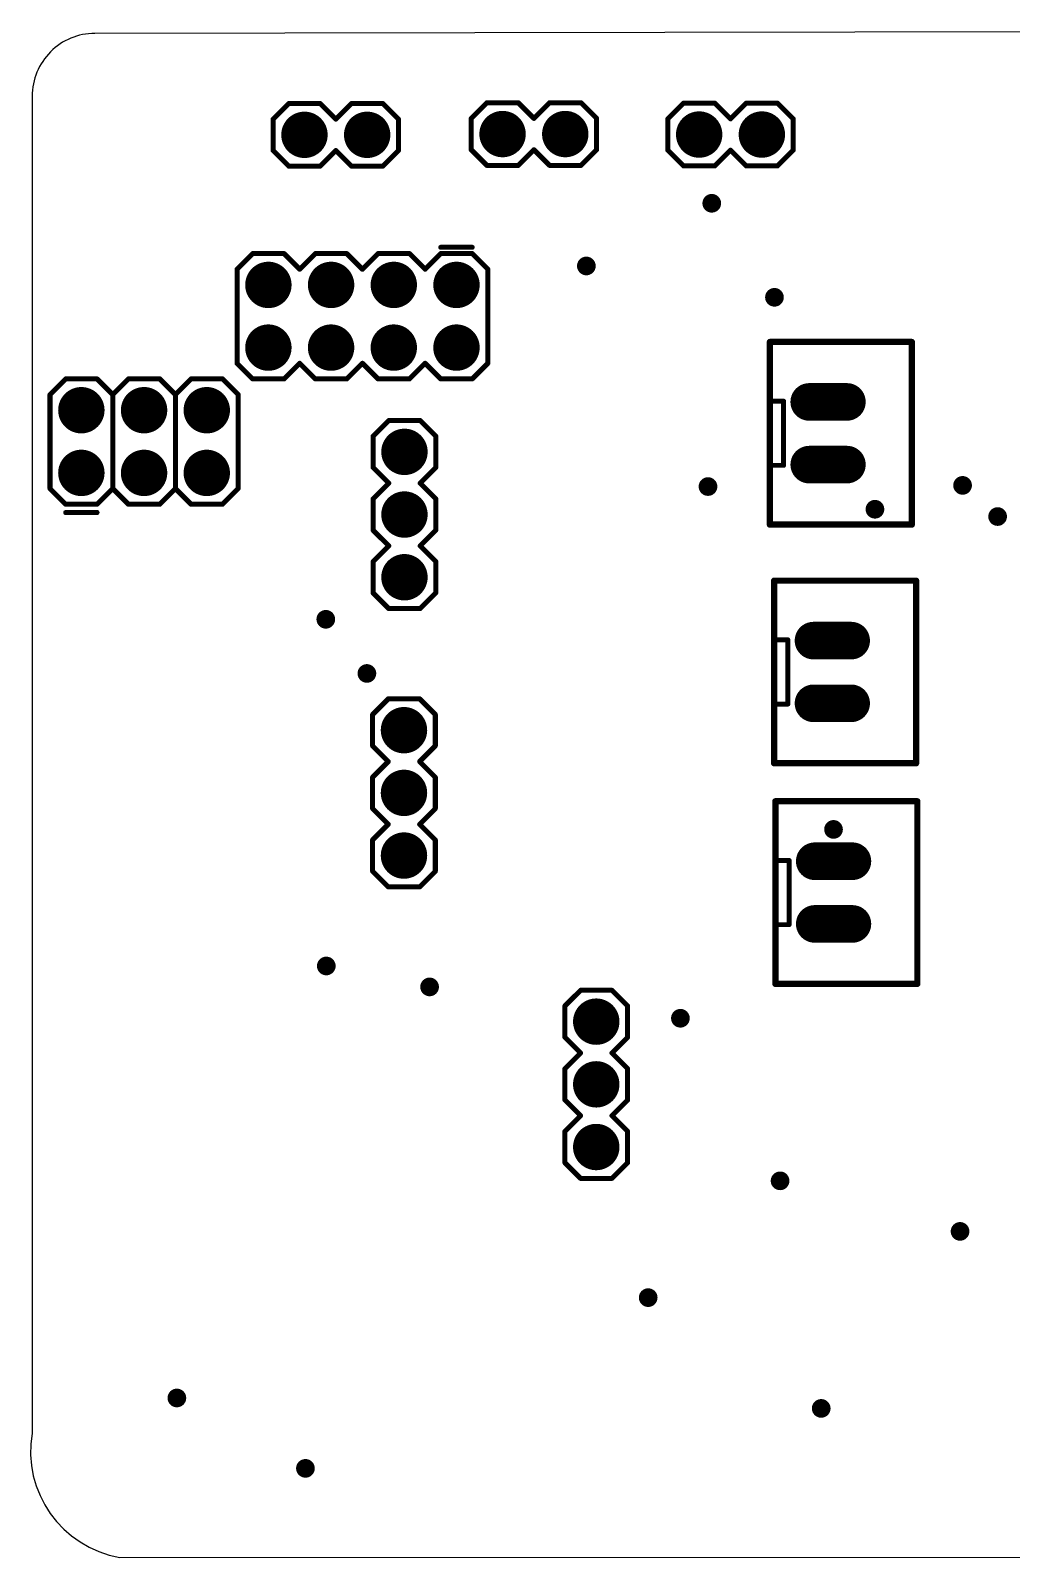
# Model space of a CAD drawing. Extents: x 6.5 to 95.1, y 5.4 to 67.2.
# Drawn here: x 6.5 to 46.2, y 5.4 to 67.2 of the extents above; entities that cross this region are included whole.
import ezdxf

# ---------------------------------------------------------------- set-up
doc = ezdxf.new("R2010")
doc.units = 0
for name, color, linetype in [('17', 110, 'CONTINUOUS'), ('18', 110, 'CONTINUOUS'), ('20', 31, 'CONTINUOUS'), ('21', 253, 'CONTINUOUS'), ('22', 253, 'CONTINUOUS')]:
    doc.layers.add(name, color=color, linetype=linetype)

# ---------------------------------------------------------------- blocks, each defined once
blk = doc.blocks.new('ROUNDP')
at = {"const_width": 0.5}
blk.add_lwpolyline([(0, -0.25, 1), (0, 0.25, 1), (0, -0.25)], format="xyb", dxfattribs=at)
blk = doc.blocks.new('LONGP100')
at = {"const_width": 1}
blk.add_lwpolyline([(-0.5, 0), (0.5, 0)], dxfattribs=at)
at = {"const_width": 0.5}
for points in [[(-0.5, 0.25, 1), (-0.5, -0.25)], [(0.5, -0.25, 1), (0.5, 0.25)]]:
    blk.add_lwpolyline(points, format="xyb", dxfattribs=at)
blk = doc.blocks.new('ROUNDV')
at = {"const_width": 0.5}
blk.add_lwpolyline([(0, -0.25, 1), (0, 0.25, 1), (0, -0.25)], format="xyb", dxfattribs=at)

msp = doc.modelspace()

# ---------------------------------------------------------------- linework, layer by layer
at = {"layer": '20'}
for p, q in [((78.0308, 67.237), (9.1098, 67.1224)), ((6.5725, 64.5764), (6.5679, 10.4106)), ((10.1237, 5.3711), (88.3877, 5.4086))]:
    msp.add_line(p, q, dxfattribs=at)
for centre, radius, start, end in [((9.1124, 64.5825), 2.54, 90.0589, 180.1373), ((10.8685, 9.6709), 4.3638, 170.2398, 260.1729)]:
    msp.add_arc(centre, radius, start, end, dxfattribs=at)
at = {"layer": '21'}
for points, const_width in [([(16.3302, 63.6462), (16.9652, 64.2812)], 0.2032), ([(16.9652, 64.2812), (18.2352, 64.2812)], 0.2032), ([(18.2352, 64.2812), (18.8702, 63.6462)], 0.2032), ([(18.8702, 63.6462), (19.5052, 64.2812)], 0.2032), ([(19.5052, 64.2812), (20.7752, 64.2812)], 0.2032), ([(21.4102, 63.6462), (20.7752, 64.2812)], 0.2032), ([(24.3547, 63.6773), (24.9897, 64.3123)], 0.2032), ([(24.9897, 64.3123), (26.2597, 64.3123)], 0.2032), ([(26.2597, 64.3123), (26.8947, 63.6773)], 0.2032), ([(26.8947, 63.6773), (27.5297, 64.3123)], 0.2032), ([(27.5297, 64.3123), (28.7997, 64.3123)], 0.2032), ([(29.4347, 63.6773), (28.7997, 64.3123)], 0.2032), ([(32.3187, 63.6579), (32.9537, 64.2929)], 0.2032), ([(32.9537, 64.2929), (34.2237, 64.2929)], 0.2032), ([(34.2237, 64.2929), (34.8587, 63.6579)], 0.2032), ([(34.8587, 63.6579), (35.4937, 64.2929)], 0.2032), ([(35.4937, 64.2929), (36.7637, 64.2929)], 0.2032), ([(37.3987, 63.6579), (36.7637, 64.2929)], 0.2032), ([(16.3302, 62.3762), (16.3302, 63.6462)], 0.2032), ([(21.4102, 62.3762), (21.4102, 63.6462)], 0.2032), ([(24.3547, 62.4073), (24.3547, 63.6773)], 0.2032), ([(29.4347, 62.4073), (29.4347, 63.6773)], 0.2032), ([(32.3187, 62.3879), (32.3187, 63.6579)], 0.2032), ([(37.3987, 62.3879), (37.3987, 63.6579)], 0.2032), ([(24.9897, 61.7723), (24.3547, 62.4073)], 0.2032), ([(26.8947, 62.4073), (26.2597, 61.7723)], 0.2032), ([(27.5297, 61.7723), (26.8947, 62.4073)], 0.2032), ([(28.7997, 61.7723), (29.4347, 62.4073)], 0.2032), ([(32.9537, 61.7529), (32.3187, 62.3879)], 0.2032), ([(34.8587, 62.3879), (34.2237, 61.7529)], 0.2032), ([(35.4937, 61.7529), (34.8587, 62.3879)], 0.2032), ([(36.7637, 61.7529), (37.3987, 62.3879)], 0.2032), ([(16.9652, 61.7412), (16.3302, 62.3762)], 0.2032), ([(18.8702, 62.3762), (18.2352, 61.7412)], 0.2032), ([(19.5052, 61.7412), (18.8702, 62.3762)], 0.2032), ([(20.7752, 61.7412), (21.4102, 62.3762)], 0.2032), ([(26.2597, 61.7723), (24.9897, 61.7723)], 0.2032), ([(28.7997, 61.7723), (27.5297, 61.7723)], 0.2032), ([(18.2352, 61.7412), (16.9652, 61.7412)], 0.2032), ([(20.7752, 61.7412), (19.5052, 61.7412)], 0.2032), ([(34.2237, 61.7529), (32.9537, 61.7529)], 0.2032), ([(36.7637, 61.7529), (35.4937, 61.7529)], 0.2032), ([(15.5035, 58.2002), (14.8685, 57.5652)], 0.2032), ([(16.7735, 58.2002), (15.5035, 58.2002)], 0.2032), ([(17.4085, 57.5652), (16.7735, 58.2002)], 0.2032), ([(18.0435, 58.2002), (17.4085, 57.5652)], 0.2032), ([(19.3135, 58.2002), (18.0435, 58.2002)], 0.2032), ([(19.9485, 57.5652), (19.3135, 58.2002)], 0.2032), ([(20.5835, 58.2002), (19.9485, 57.5652)], 0.2032), ([(21.8535, 58.2002), (20.5835, 58.2002)], 0.2032), ([(22.4885, 57.5652), (21.8535, 58.2002)], 0.2032), ([(23.1235, 58.2002), (22.4885, 57.5652)], 0.2032), ([(24.3935, 58.4542), (23.1235, 58.4542)], 0.2032), ([(24.3935, 58.2002), (23.1235, 58.2002)], 0.2032), ([(25.0285, 57.5652), (24.3935, 58.2002)], 0.2032), ([(25.0285, 57.5652), (24.3935, 58.2002)], 0.2032), ([(14.8685, 53.7552), (14.8685, 57.5652)], 0.2032), ([(25.0285, 57.5652), (25.0285, 53.7552)], 0.2032), ([(25.0285, 57.5652), (25.0285, 53.7552)], 0.2032), ([(42.2027, 54.6193), (36.4527, 54.6193)], 0.254), ([(36.4527, 54.6193), (36.4527, 47.2193)], 0.254), ([(42.2027, 47.2193), (42.2027, 54.6193)], 0.254), ([(15.5035, 53.1202), (14.8685, 53.7552)], 0.2032), ([(17.4085, 53.7552), (16.7735, 53.1202)], 0.2032), ([(18.0435, 53.1202), (17.4085, 53.7552)], 0.2032), ([(19.9485, 53.7552), (19.3135, 53.1202)], 0.2032), ([(20.5835, 53.1202), (19.9485, 53.7552)], 0.2032), ([(22.4885, 53.7552), (21.8535, 53.1202)], 0.2032), ([(23.1235, 53.1202), (22.4885, 53.7552)], 0.2032), ([(25.0285, 53.7552), (24.3935, 53.1202)], 0.2032), ([(25.0285, 53.7552), (24.3935, 53.1202)], 0.2032), ([(7.2928, 52.4885), (7.9278, 53.1235)], 0.2032), ([(7.9278, 53.1235), (9.1978, 53.1235)], 0.2032), ([(9.1978, 53.1235), (9.8328, 52.4885)], 0.2032), ([(9.8328, 52.4885), (10.4678, 53.1235)], 0.2032), ([(10.4678, 53.1235), (11.7378, 53.1235)], 0.2032), ([(11.7378, 53.1235), (12.3728, 52.4885)], 0.2032), ([(12.3728, 52.4885), (13.0078, 53.1235)], 0.2032), ([(13.0078, 53.1235), (14.2778, 53.1235)], 0.2032), ([(14.2778, 53.1235), (14.9128, 52.4885)], 0.2032), ([(16.7735, 53.1202), (15.5035, 53.1202)], 0.2032), ([(19.3135, 53.1202), (18.0435, 53.1202)], 0.2032), ([(21.8535, 53.1202), (20.5835, 53.1202)], 0.2032), ([(24.3935, 53.1202), (23.1235, 53.1202)], 0.2032), ([(7.2928, 48.6785), (7.2928, 52.4885)], 0.2032), ([(9.8328, 52.4885), (9.8328, 48.6785)], 0.2032), ([(12.3728, 52.4885), (12.3728, 48.6785)], 0.2032), ([(14.9128, 52.4885), (14.9128, 48.6785)], 0.2032), ([(36.5102, 52.2193), (37.0102, 52.2193)], 0.2), ([(37.0102, 52.2193), (37.0102, 49.6193)], 0.2), ([(21.0159, 51.4362), (20.3809, 50.8012)], 0.2032), ([(22.2859, 51.4362), (21.0159, 51.4362)], 0.2032), ([(22.9209, 50.8012), (22.2859, 51.4362)], 0.2032), ([(20.3809, 49.5312), (20.3809, 50.8012)], 0.2032), ([(22.9209, 50.8012), (22.9209, 49.5312)], 0.2032), ([(21.0159, 48.8962), (20.3809, 49.5312)], 0.2032), ([(22.9209, 49.5312), (22.2859, 48.8962)], 0.2032), ([(36.5102, 49.6193), (37.0102, 49.6193)], 0.2), ([(20.3809, 48.2612), (21.0159, 48.8962)], 0.2032), ([(22.2859, 48.8962), (22.9209, 48.2612)], 0.2032), ([(7.2928, 48.6785), (7.9278, 48.0435)], 0.2032), ([(9.1978, 48.0435), (9.8328, 48.6785)], 0.2032), ([(9.8328, 48.6785), (10.4678, 48.0435)], 0.2032), ([(11.7378, 48.0435), (12.3728, 48.6785)], 0.2032), ([(12.3728, 48.6785), (13.0078, 48.0435)], 0.2032), ([(14.2778, 48.0435), (14.9128, 48.6785)], 0.2032), ([(20.3809, 46.9912), (20.3809, 48.2612)], 0.2032), ([(22.9209, 48.2612), (22.9209, 46.9912)], 0.2032), ([(7.9278, 48.0435), (9.1978, 48.0435)], 0.2032), ([(9.1978, 47.7085), (7.9278, 47.7085)], 0.2032), ([(10.4678, 48.0435), (11.7378, 48.0435)], 0.2032), ([(13.0078, 48.0435), (14.2778, 48.0435)], 0.2032), ([(21.0159, 46.3562), (20.3809, 46.9912)], 0.2032), ([(22.9209, 46.9912), (22.2859, 46.3562)], 0.2032), ([(36.4527, 47.2193), (42.2027, 47.2193)], 0.254), ([(20.3809, 45.7212), (21.0159, 46.3562)], 0.2032), ([(22.2859, 46.3562), (22.9209, 45.7212)], 0.2032), ([(20.3809, 44.4512), (20.3809, 45.7212)], 0.2032), ([(22.9209, 45.7212), (22.9209, 44.4512)], 0.2032), ([(21.0159, 43.8162), (20.3809, 44.4512)], 0.2032), ([(22.9209, 44.4512), (22.2859, 43.8162)], 0.2032), ([(42.3754, 44.9484), (36.6254, 44.9484)], 0.254), ([(36.6254, 44.9484), (36.6254, 37.5484)], 0.254), ([(42.3754, 37.5484), (42.3754, 44.9484)], 0.254), ([(22.2859, 43.8162), (21.0159, 43.8162)], 0.2032), ([(36.6829, 42.5484), (37.1829, 42.5484)], 0.2), ([(37.1829, 42.5484), (37.1829, 39.9484)], 0.2), ([(20.9966, 40.159), (20.3616, 39.524)], 0.2032), ([(22.2666, 40.159), (20.9966, 40.159)], 0.2032), ([(22.9016, 39.524), (22.2666, 40.159)], 0.2032), ([(20.3616, 38.254), (20.3616, 39.524)], 0.2032), ([(22.9016, 39.524), (22.9016, 38.254)], 0.2032), ([(36.6829, 39.9484), (37.1829, 39.9484)], 0.2), ([(20.9966, 37.619), (20.3616, 38.254)], 0.2032), ([(22.9016, 38.254), (22.2666, 37.619)], 0.2032), ([(20.3616, 36.984), (20.9966, 37.619)], 0.2032), ([(22.2666, 37.619), (22.9016, 36.984)], 0.2032), ([(36.6254, 37.5484), (42.3754, 37.5484)], 0.254), ([(20.3616, 35.714), (20.3616, 36.984)], 0.2032), ([(22.9016, 36.984), (22.9016, 35.714)], 0.2032), ([(42.426, 36.01), (36.676, 36.01)], 0.254), ([(36.676, 36.01), (36.676, 28.61)], 0.254), ([(42.426, 28.61), (42.426, 36.01)], 0.254), ([(20.9966, 35.079), (20.3616, 35.714)], 0.2032), ([(22.9016, 35.714), (22.2666, 35.079)], 0.2032), ([(20.3616, 34.444), (20.9966, 35.079)], 0.2032), ([(22.2666, 35.079), (22.9016, 34.444)], 0.2032), ([(20.3616, 33.174), (20.3616, 34.444)], 0.2032), ([(22.9016, 34.444), (22.9016, 33.174)], 0.2032), ([(36.7335, 33.61), (37.2335, 33.61)], 0.2), ([(37.2335, 33.61), (37.2335, 31.01)], 0.2), ([(20.9966, 32.539), (20.3616, 33.174)], 0.2032), ([(22.9016, 33.174), (22.2666, 32.539)], 0.2032), ([(22.2666, 32.539), (20.9966, 32.539)], 0.2032), ([(36.7335, 31.01), (37.2335, 31.01)], 0.2), ([(36.676, 28.61), (42.426, 28.61)], 0.254), ([(28.7851, 28.3506), (28.1501, 27.7156)], 0.2032), ([(30.0551, 28.3506), (28.7851, 28.3506)], 0.2032), ([(30.6901, 27.7156), (30.0551, 28.3506)], 0.2032), ([(28.1501, 26.4456), (28.1501, 27.7156)], 0.2032), ([(30.6901, 27.7156), (30.6901, 26.4456)], 0.2032), ([(28.7851, 25.8106), (28.1501, 26.4456)], 0.2032), ([(30.6901, 26.4456), (30.0551, 25.8106)], 0.2032), ([(28.1501, 25.1756), (28.7851, 25.8106)], 0.2032), ([(30.0551, 25.8106), (30.6901, 25.1756)], 0.2032), ([(28.1501, 23.9056), (28.1501, 25.1756)], 0.2032), ([(30.6901, 25.1756), (30.6901, 23.9056)], 0.2032), ([(28.7851, 23.2706), (28.1501, 23.9056)], 0.2032), ([(30.6901, 23.9056), (30.0551, 23.2706)], 0.2032), ([(28.1501, 22.6356), (28.7851, 23.2706)], 0.2032), ([(30.0551, 23.2706), (30.6901, 22.6356)], 0.2032), ([(28.1501, 21.3656), (28.1501, 22.6356)], 0.2032), ([(30.6901, 22.6356), (30.6901, 21.3656)], 0.2032), ([(28.7851, 20.7306), (28.1501, 21.3656)], 0.2032), ([(30.6901, 21.3656), (30.0551, 20.7306)], 0.2032), ([(30.0551, 20.7306), (28.7851, 20.7306)], 0.2032)]:
    msp.add_lwpolyline(points, dxfattribs=dict(at, const_width=const_width))
for points, const_width in [([(16.9652, 64.332, 1), (16.9652, 64.2304)], 0.1016), ([(17.0011, 64.2453, 1), (16.9292, 64.3172)], 0.1016), ([(18.2711, 64.3172, 1), (18.1992, 64.2453)], 0.1016), ([(18.2352, 64.2304, 1), (18.2352, 64.332)], 0.1016), ([(19.5052, 64.332, 1), (19.5052, 64.2304)], 0.1016), ([(19.5411, 64.2453, 1), (19.4692, 64.3172)], 0.1016), ([(20.8111, 64.3172, 1), (20.7392, 64.2453)], 0.1016), ([(20.7752, 64.2304, 1), (20.7752, 64.332)], 0.1016), ([(24.9897, 64.3631, 1), (24.9897, 64.2615)], 0.1016), ([(25.0257, 64.2763, 1), (24.9538, 64.3482)], 0.1016), ([(26.2957, 64.3482, 1), (26.2238, 64.2763)], 0.1016), ([(26.2597, 64.2615, 1), (26.2597, 64.3631)], 0.1016), ([(27.5297, 64.3631, 1), (27.5297, 64.2615)], 0.1016), ([(27.5657, 64.2763, 1), (27.4938, 64.3482)], 0.1016), ([(28.8357, 64.3482, 1), (28.7638, 64.2763)], 0.1016), ([(28.7997, 64.2615, 1), (28.7997, 64.3631)], 0.1016), ([(32.9537, 64.3437, 1), (32.9537, 64.2421)], 0.1016), ([(32.9897, 64.2569, 1), (32.9178, 64.3288)], 0.1016), ([(34.2597, 64.3288, 1), (34.1878, 64.2569)], 0.1016), ([(34.2237, 64.2421, 1), (34.2237, 64.3437)], 0.1016), ([(35.4937, 64.3437, 1), (35.4937, 64.2421)], 0.1016), ([(35.5297, 64.2569, 1), (35.4578, 64.3288)], 0.1016), ([(36.7997, 64.3288, 1), (36.7278, 64.2569)], 0.1016), ([(36.7637, 64.2421, 1), (36.7637, 64.3437)], 0.1016), ([(16.2942, 63.6822, 1), (16.3661, 63.6103)], 0.1016), ([(16.381, 63.6462, 1), (16.2794, 63.6462)], 0.1016), ([(18.8342, 63.6822, 1), (18.9061, 63.6103)], 0.1016), ([(18.8342, 63.6103, 1), (18.9061, 63.6822)], 0.1016), ([(21.461, 63.6462, 1), (21.3594, 63.6462)], 0.1016), ([(21.3742, 63.6103, 1), (21.4461, 63.6822)], 0.1016), ([(24.4055, 63.6773, 1), (24.3039, 63.6773)], 0.1016), ([(24.3188, 63.7132, 1), (24.3907, 63.6413)], 0.1016), ([(26.8588, 63.7132, 1), (26.9307, 63.6413)], 0.1016), ([(26.8588, 63.6413, 1), (26.9307, 63.7132)], 0.1016), ([(29.4855, 63.6773, 1), (29.3839, 63.6773)], 0.1016), ([(29.3988, 63.6413, 1), (29.4707, 63.7132)], 0.1016), ([(32.3695, 63.6579, 1), (32.2679, 63.6579)], 0.1016), ([(32.2828, 63.6938, 1), (32.3547, 63.6219)], 0.1016), ([(34.8228, 63.6938, 1), (34.8947, 63.6219)], 0.1016), ([(34.8228, 63.6219, 1), (34.8947, 63.6938)], 0.1016), ([(37.4495, 63.6579, 1), (37.3479, 63.6579)], 0.1016), ([(37.3628, 63.6219, 1), (37.4347, 63.6938)], 0.1016), ([(24.3907, 62.4432, 1), (24.3188, 62.3713)], 0.1016), ([(26.9307, 62.4432, 1), (26.8588, 62.3713)], 0.1016), ([(26.9307, 62.3713, 1), (26.8588, 62.4432)], 0.1016), ([(29.4707, 62.3713, 1), (29.3988, 62.4432)], 0.1016), ([(32.3547, 62.4238, 1), (32.2828, 62.3519)], 0.1016), ([(34.8947, 62.4238, 1), (34.8228, 62.3519)], 0.1016), ([(34.8947, 62.3519, 1), (34.8228, 62.4238)], 0.1016), ([(37.4347, 62.3519, 1), (37.3628, 62.4238)], 0.1016), ([(16.3661, 62.4122, 1), (16.2942, 62.3403)], 0.1016), ([(16.2794, 62.3762, 1), (16.381, 62.3762)], 0.1016), ([(18.9061, 62.4122, 1), (18.8342, 62.3403)], 0.1016), ([(18.9061, 62.3403, 1), (18.8342, 62.4122)], 0.1016), ([(21.3594, 62.3762, 1), (21.461, 62.3762)], 0.1016), ([(21.4461, 62.3403, 1), (21.3742, 62.4122)], 0.1016), ([(24.3039, 62.4073, 1), (24.4055, 62.4073)], 0.1016), ([(24.9897, 61.8231, 1), (24.9897, 61.7215)], 0.1016), ([(26.2597, 61.7215, 1), (26.2597, 61.8231)], 0.1016), ([(27.5297, 61.8231, 1), (27.5297, 61.7215)], 0.1016), ([(28.7997, 61.7215, 1), (28.7997, 61.8231)], 0.1016), ([(29.3839, 62.4073, 1), (29.4855, 62.4073)], 0.1016), ([(32.2679, 62.3879, 1), (32.3695, 62.3879)], 0.1016), ([(37.3479, 62.3879, 1), (37.4495, 62.3879)], 0.1016), ([(16.9652, 61.792, 1), (16.9652, 61.6904)], 0.1016), ([(16.9292, 61.7053, 1), (17.0011, 61.7772)], 0.1016), ([(18.1992, 61.7772, 1), (18.2711, 61.7053)], 0.1016), ([(18.2352, 61.6904, 1), (18.2352, 61.792)], 0.1016), ([(19.5052, 61.792, 1), (19.5052, 61.6904)], 0.1016), ([(19.4692, 61.7053, 1), (19.5411, 61.7772)], 0.1016), ([(20.7392, 61.7772, 1), (20.8111, 61.7053)], 0.1016), ([(20.7752, 61.6904, 1), (20.7752, 61.792)], 0.1016), ([(24.9538, 61.7363, 1), (25.0257, 61.8082)], 0.1016), ([(26.2238, 61.8082, 1), (26.2957, 61.7363)], 0.1016), ([(27.4938, 61.7363, 1), (27.5657, 61.8082)], 0.1016), ([(28.7638, 61.8082, 1), (28.8357, 61.7363)], 0.1016), ([(32.9537, 61.8037, 1), (32.9537, 61.7021)], 0.1016), ([(32.9178, 61.7169, 1), (32.9897, 61.7888)], 0.1016), ([(34.1878, 61.7888, 1), (34.2597, 61.7169)], 0.1016), ([(34.2237, 61.7021, 1), (34.2237, 61.8037)], 0.1016), ([(35.4937, 61.8037, 1), (35.4937, 61.7021)], 0.1016), ([(35.4578, 61.7169, 1), (35.5297, 61.7888)], 0.1016), ([(36.7278, 61.7888, 1), (36.7997, 61.7169)], 0.1016), ([(36.7637, 61.7021, 1), (36.7637, 61.8037)], 0.1016), ([(15.5035, 58.251, 1), (15.5035, 58.1494)], 0.1016), ([(15.5394, 58.1643, 1), (15.4676, 58.2361)], 0.1016), ([(16.8094, 58.2361, 1), (16.7376, 58.1643)], 0.1016), ([(16.7735, 58.1494, 1), (16.7735, 58.251)], 0.1016), ([(18.0435, 58.251, 1), (18.0435, 58.1494)], 0.1016), ([(18.0794, 58.1643, 1), (18.0076, 58.2361)], 0.1016), ([(19.3494, 58.2361, 1), (19.2776, 58.1643)], 0.1016), ([(19.3135, 58.1494, 1), (19.3135, 58.251)], 0.1016), ([(20.5835, 58.251, 1), (20.5835, 58.1494)], 0.1016), ([(20.6194, 58.1643, 1), (20.5476, 58.2361)], 0.1016), ([(21.8894, 58.2361, 1), (21.8176, 58.1643)], 0.1016), ([(21.8535, 58.1494, 1), (21.8535, 58.251)], 0.1016), ([(23.1235, 58.505, 1), (23.1235, 58.4034)], 0.1016), ([(23.1235, 58.251, 1), (23.1235, 58.1494)], 0.1016), ([(23.1594, 58.1643, 1), (23.0876, 58.2361)], 0.1016), ([(24.4294, 58.2361, 1), (24.3576, 58.1643)], 0.1016), ([(24.4294, 58.2361, 1), (24.3576, 58.1643)], 0.1016), ([(24.3935, 58.4034, 1), (24.3935, 58.505)], 0.1016), ([(24.3935, 58.1494, 1), (24.3935, 58.251)], 0.1016), ([(14.9193, 57.5652, 1), (14.8177, 57.5652)], 0.1016), ([(14.8326, 57.6011, 1), (14.9044, 57.5293)], 0.1016), ([(17.3726, 57.6011, 1), (17.4444, 57.5293)], 0.1016), ([(17.3726, 57.5293, 1), (17.4444, 57.6011)], 0.1016), ([(19.9126, 57.6011, 1), (19.9844, 57.5293)], 0.1016), ([(19.9126, 57.5293, 1), (19.9844, 57.6011)], 0.1016), ([(22.4526, 57.6011, 1), (22.5244, 57.5293)], 0.1016), ([(22.4526, 57.5293, 1), (22.5244, 57.6011)], 0.1016), ([(25.0793, 57.5652, 1), (24.9777, 57.5652)], 0.1016), ([(25.0793, 57.5652, 1), (24.9777, 57.5652)], 0.1016), ([(24.9926, 57.5293, 1), (25.0644, 57.6011)], 0.1016), ([(24.9926, 57.5293, 1), (25.0644, 57.6011)], 0.1016), ([(36.4527, 54.6828, 1), (36.4527, 54.5558)], 0.127), ([(36.5162, 54.6193, 1), (36.3892, 54.6193)], 0.127), ([(42.2662, 54.6193, 1), (42.1392, 54.6193)], 0.127), ([(42.2027, 54.5558, 1), (42.2027, 54.6828)], 0.127), ([(14.9044, 53.7911, 1), (14.8326, 53.7193)], 0.1016), ([(17.4444, 53.7911, 1), (17.3726, 53.7193)], 0.1016), ([(17.4444, 53.7193, 1), (17.3726, 53.7911)], 0.1016), ([(19.9844, 53.7911, 1), (19.9126, 53.7193)], 0.1016), ([(19.9844, 53.7193, 1), (19.9126, 53.7911)], 0.1016), ([(22.5244, 53.7911, 1), (22.4526, 53.7193)], 0.1016), ([(22.5244, 53.7193, 1), (22.4526, 53.7911)], 0.1016), ([(25.0644, 53.7193, 1), (24.9926, 53.7911)], 0.1016), ([(25.0644, 53.7193, 1), (24.9926, 53.7911)], 0.1016), ([(7.9278, 53.1743, 1), (7.9278, 53.0727)], 0.1016), ([(7.9637, 53.0876, 1), (7.8918, 53.1595)], 0.1016), ([(9.2337, 53.1595, 1), (9.1618, 53.0876)], 0.1016), ([(9.1978, 53.0727, 1), (9.1978, 53.1743)], 0.1016), ([(10.4678, 53.1743, 1), (10.4678, 53.0727)], 0.1016), ([(10.5037, 53.0876, 1), (10.4318, 53.1595)], 0.1016), ([(11.7737, 53.1595, 1), (11.7018, 53.0876)], 0.1016), ([(11.7378, 53.0727, 1), (11.7378, 53.1743)], 0.1016), ([(13.0078, 53.1743, 1), (13.0078, 53.0727)], 0.1016), ([(13.0437, 53.0876, 1), (12.9718, 53.1595)], 0.1016), ([(14.3137, 53.1595, 1), (14.2418, 53.0876)], 0.1016), ([(14.2778, 53.0727, 1), (14.2778, 53.1743)], 0.1016), ([(14.8177, 53.7552, 1), (14.9193, 53.7552)], 0.1016), ([(15.5035, 53.171, 1), (15.5035, 53.0694)], 0.1016), ([(15.4676, 53.0843, 1), (15.5394, 53.1561)], 0.1016), ([(16.7376, 53.1561, 1), (16.8094, 53.0843)], 0.1016), ([(16.7735, 53.0694, 1), (16.7735, 53.171)], 0.1016), ([(18.0435, 53.171, 1), (18.0435, 53.0694)], 0.1016), ([(18.0076, 53.0843, 1), (18.0794, 53.1561)], 0.1016), ([(19.2776, 53.1561, 1), (19.3494, 53.0843)], 0.1016), ([(19.3135, 53.0694, 1), (19.3135, 53.171)], 0.1016), ([(20.5835, 53.171, 1), (20.5835, 53.0694)], 0.1016), ([(20.5476, 53.0843, 1), (20.6194, 53.1561)], 0.1016), ([(21.8176, 53.1561, 1), (21.8894, 53.0843)], 0.1016), ([(21.8535, 53.0694, 1), (21.8535, 53.171)], 0.1016), ([(23.1235, 53.171, 1), (23.1235, 53.0694)], 0.1016), ([(23.0876, 53.0843, 1), (23.1594, 53.1561)], 0.1016), ([(24.3576, 53.1561, 1), (24.4294, 53.0843)], 0.1016), ([(24.3576, 53.1561, 1), (24.4294, 53.0843)], 0.1016), ([(24.3935, 53.0694, 1), (24.3935, 53.171)], 0.1016), ([(24.9777, 53.7552, 1), (25.0793, 53.7552)], 0.1016), ([(24.9777, 53.7552, 1), (25.0793, 53.7552)], 0.1016), ([(7.3436, 52.4885, 1), (7.242, 52.4885)], 0.1016), ([(9.8836, 52.4885, 1), (9.782, 52.4885)], 0.1016), ([(12.4236, 52.4885, 1), (12.322, 52.4885)], 0.1016), ([(14.9636, 52.4885, 1), (14.862, 52.4885)], 0.1016), ([(7.2568, 52.5245, 1), (7.3287, 52.4526)], 0.1016), ([(9.7968, 52.5245, 1), (9.8687, 52.4526)], 0.1016), ([(9.7968, 52.4526, 1), (9.8687, 52.5245)], 0.1016), ([(12.3368, 52.5245, 1), (12.4087, 52.4526)], 0.1016), ([(12.3368, 52.4526, 1), (12.4087, 52.5245)], 0.1016), ([(14.8768, 52.4526, 1), (14.9487, 52.5245)], 0.1016), ([(36.5102, 52.2693, 1), (36.5102, 52.1693)], 0.1), ([(37.0602, 52.2193, 1), (36.9602, 52.2193)], 0.1), ([(37.0102, 52.1693, 1), (37.0102, 52.2693)], 0.1), ([(21.0159, 51.487, 1), (21.0159, 51.3854)], 0.1016), ([(21.0519, 51.4003, 1), (20.98, 51.4721)], 0.1016), ([(22.3219, 51.4721, 1), (22.25, 51.4003)], 0.1016), ([(22.2859, 51.3854, 1), (22.2859, 51.487)], 0.1016), ([(20.4317, 50.8012, 1), (20.3301, 50.8012)], 0.1016), ([(20.345, 50.8371, 1), (20.4169, 50.7653)], 0.1016), ([(22.9717, 50.8012, 1), (22.8701, 50.8012)], 0.1016), ([(22.885, 50.7653, 1), (22.9569, 50.8371)], 0.1016), ([(20.4169, 49.5671, 1), (20.345, 49.4953)], 0.1016), ([(20.3301, 49.5312, 1), (20.4317, 49.5312)], 0.1016), ([(22.8701, 49.5312, 1), (22.9717, 49.5312)], 0.1016), ([(22.9569, 49.4953, 1), (22.885, 49.5671)], 0.1016), ([(36.5102, 49.6693, 1), (36.5102, 49.5693)], 0.1), ([(36.9602, 49.6193, 1), (37.0602, 49.6193)], 0.1), ([(37.0102, 49.5693, 1), (37.0102, 49.6693)], 0.1), ([(21.0519, 48.8603, 1), (20.98, 48.9321)], 0.1016), ([(20.98, 48.8603, 1), (21.0519, 48.9321)], 0.1016), ([(22.3219, 48.9321, 1), (22.25, 48.8603)], 0.1016), ([(22.25, 48.9321, 1), (22.3219, 48.8603)], 0.1016), ([(7.3287, 48.7145, 1), (7.2568, 48.6426)], 0.1016), ([(7.242, 48.6785, 1), (7.3436, 48.6785)], 0.1016), ([(9.8687, 48.7145, 1), (9.7968, 48.6426)], 0.1016), ([(9.782, 48.6785, 1), (9.8836, 48.6785)], 0.1016), ([(9.8687, 48.6426, 1), (9.7968, 48.7145)], 0.1016), ([(12.4087, 48.7145, 1), (12.3368, 48.6426)], 0.1016), ([(12.322, 48.6785, 1), (12.4236, 48.6785)], 0.1016), ([(12.4087, 48.6426, 1), (12.3368, 48.7145)], 0.1016), ([(14.862, 48.6785, 1), (14.9636, 48.6785)], 0.1016), ([(14.9487, 48.6426, 1), (14.8768, 48.7145)], 0.1016), ([(20.4317, 48.2612, 1), (20.3301, 48.2612)], 0.1016), ([(20.345, 48.2971, 1), (20.4169, 48.2253)], 0.1016), ([(22.9717, 48.2612, 1), (22.8701, 48.2612)], 0.1016), ([(22.885, 48.2253, 1), (22.9569, 48.2971)], 0.1016), ([(7.9278, 48.0943, 1), (7.9278, 47.9927)], 0.1016), ([(7.9278, 47.7593, 1), (7.9278, 47.6577)], 0.1016), ([(7.8918, 48.0076, 1), (7.9637, 48.0795)], 0.1016), ([(9.1618, 48.0795, 1), (9.2337, 48.0076)], 0.1016), ([(9.1978, 47.9927, 1), (9.1978, 48.0943)], 0.1016), ([(9.1978, 47.6577, 1), (9.1978, 47.7593)], 0.1016), ([(10.4678, 48.0943, 1), (10.4678, 47.9927)], 0.1016), ([(10.4318, 48.0076, 1), (10.5037, 48.0795)], 0.1016), ([(11.7018, 48.0795, 1), (11.7737, 48.0076)], 0.1016), ([(11.7378, 47.9927, 1), (11.7378, 48.0943)], 0.1016), ([(13.0078, 48.0943, 1), (13.0078, 47.9927)], 0.1016), ([(12.9718, 48.0076, 1), (13.0437, 48.0795)], 0.1016), ([(14.2418, 48.0795, 1), (14.3137, 48.0076)], 0.1016), ([(14.2778, 47.9927, 1), (14.2778, 48.0943)], 0.1016), ([(20.4169, 47.0271, 1), (20.345, 46.9553)], 0.1016), ([(20.3301, 46.9912, 1), (20.4317, 46.9912)], 0.1016), ([(22.8701, 46.9912, 1), (22.9717, 46.9912)], 0.1016), ([(22.9569, 46.9553, 1), (22.885, 47.0271)], 0.1016), ([(36.4527, 47.2828, 1), (36.4527, 47.1558)], 0.127), ([(36.3892, 47.2193, 1), (36.5162, 47.2193)], 0.127), ([(42.1392, 47.2193, 1), (42.2662, 47.2193)], 0.127), ([(42.2027, 47.1558, 1), (42.2027, 47.2828)], 0.127), ([(21.0519, 46.3203, 1), (20.98, 46.3921)], 0.1016), ([(20.98, 46.3203, 1), (21.0519, 46.3921)], 0.1016), ([(22.3219, 46.3921, 1), (22.25, 46.3203)], 0.1016), ([(22.25, 46.3921, 1), (22.3219, 46.3203)], 0.1016), ([(20.4317, 45.7212, 1), (20.3301, 45.7212)], 0.1016), ([(20.345, 45.7571, 1), (20.4169, 45.6853)], 0.1016), ([(22.9717, 45.7212, 1), (22.8701, 45.7212)], 0.1016), ([(22.885, 45.6853, 1), (22.9569, 45.7571)], 0.1016), ([(20.4169, 44.4871, 1), (20.345, 44.4153)], 0.1016), ([(22.9569, 44.4153, 1), (22.885, 44.4871)], 0.1016), ([(36.6254, 45.0119, 1), (36.6254, 44.8849)], 0.127), ([(36.6889, 44.9484, 1), (36.5619, 44.9484)], 0.127), ([(42.4389, 44.9484, 1), (42.3119, 44.9484)], 0.127), ([(42.3754, 44.8849, 1), (42.3754, 45.0119)], 0.127), ([(20.3301, 44.4512, 1), (20.4317, 44.4512)], 0.1016), ([(22.8701, 44.4512, 1), (22.9717, 44.4512)], 0.1016), ([(21.0159, 43.867, 1), (21.0159, 43.7654)], 0.1016), ([(20.98, 43.7803, 1), (21.0519, 43.8521)], 0.1016), ([(22.25, 43.8521, 1), (22.3219, 43.7803)], 0.1016), ([(22.2859, 43.7654, 1), (22.2859, 43.867)], 0.1016), ([(36.6829, 42.5984, 1), (36.6829, 42.4984)], 0.1), ([(37.2329, 42.5484, 1), (37.1329, 42.5484)], 0.1), ([(37.1829, 42.4984, 1), (37.1829, 42.5984)], 0.1), ([(20.9966, 40.2098, 1), (20.9966, 40.1082)], 0.1016), ([(21.0325, 40.1231, 1), (20.9606, 40.195)], 0.1016), ([(22.3025, 40.195, 1), (22.2306, 40.1231)], 0.1016), ([(22.2666, 40.1082, 1), (22.2666, 40.2098)], 0.1016), ([(20.3256, 39.56, 1), (20.3975, 39.4881)], 0.1016), ([(20.4124, 39.524, 1), (20.3108, 39.524)], 0.1016), ([(22.9524, 39.524, 1), (22.8508, 39.524)], 0.1016), ([(22.8656, 39.4881, 1), (22.9375, 39.56)], 0.1016), ([(36.6829, 39.9984, 1), (36.6829, 39.8984)], 0.1), ([(37.1329, 39.9484, 1), (37.2329, 39.9484)], 0.1), ([(37.1829, 39.8984, 1), (37.1829, 39.9984)], 0.1), ([(20.3975, 38.29, 1), (20.3256, 38.2181)], 0.1016), ([(20.3108, 38.254, 1), (20.4124, 38.254)], 0.1016), ([(22.8508, 38.254, 1), (22.9524, 38.254)], 0.1016), ([(22.9375, 38.2181, 1), (22.8656, 38.29)], 0.1016), ([(21.0325, 37.5831, 1), (20.9606, 37.655)], 0.1016), ([(20.9606, 37.5831, 1), (21.0325, 37.655)], 0.1016), ([(22.3025, 37.655, 1), (22.2306, 37.5831)], 0.1016), ([(22.2306, 37.655, 1), (22.3025, 37.5831)], 0.1016), ([(36.6254, 37.6119, 1), (36.6254, 37.4849)], 0.127), ([(36.5619, 37.5484, 1), (36.6889, 37.5484)], 0.127), ([(42.3119, 37.5484, 1), (42.4389, 37.5484)], 0.127), ([(42.3754, 37.4849, 1), (42.3754, 37.6119)], 0.127), ([(20.3256, 37.02, 1), (20.3975, 36.9481)], 0.1016), ([(20.4124, 36.984, 1), (20.3108, 36.984)], 0.1016), ([(22.9524, 36.984, 1), (22.8508, 36.984)], 0.1016), ([(22.8656, 36.9481, 1), (22.9375, 37.02)], 0.1016), ([(36.676, 36.0735, 1), (36.676, 35.9465)], 0.127), ([(36.7395, 36.01, 1), (36.6125, 36.01)], 0.127), ([(42.4895, 36.01, 1), (42.3625, 36.01)], 0.127), ([(42.426, 35.9465, 1), (42.426, 36.0735)], 0.127), ([(20.3975, 35.75, 1), (20.3256, 35.6781)], 0.1016), ([(20.3108, 35.714, 1), (20.4124, 35.714)], 0.1016), ([(22.8508, 35.714, 1), (22.9524, 35.714)], 0.1016), ([(22.9375, 35.6781, 1), (22.8656, 35.75)], 0.1016), ([(21.0325, 35.0431, 1), (20.9606, 35.115)], 0.1016), ([(20.9606, 35.0431, 1), (21.0325, 35.115)], 0.1016), ([(22.3025, 35.115, 1), (22.2306, 35.0431)], 0.1016), ([(22.2306, 35.115, 1), (22.3025, 35.0431)], 0.1016), ([(20.3256, 34.48, 1), (20.3975, 34.4081)], 0.1016), ([(20.4124, 34.444, 1), (20.3108, 34.444)], 0.1016), ([(22.9524, 34.444, 1), (22.8508, 34.444)], 0.1016), ([(22.8656, 34.4081, 1), (22.9375, 34.48)], 0.1016), ([(36.7335, 33.66, 1), (36.7335, 33.56)], 0.1), ([(37.2835, 33.61, 1), (37.1835, 33.61)], 0.1), ([(37.2335, 33.56, 1), (37.2335, 33.66)], 0.1), ([(20.3975, 33.21, 1), (20.3256, 33.1381)], 0.1016), ([(20.3108, 33.174, 1), (20.4124, 33.174)], 0.1016), ([(22.8508, 33.174, 1), (22.9524, 33.174)], 0.1016), ([(22.9375, 33.1381, 1), (22.8656, 33.21)], 0.1016), ([(20.9966, 32.5898, 1), (20.9966, 32.4882)], 0.1016), ([(20.9606, 32.5031, 1), (21.0325, 32.575)], 0.1016), ([(22.2306, 32.575, 1), (22.3025, 32.5031)], 0.1016), ([(22.2666, 32.4882, 1), (22.2666, 32.5898)], 0.1016), ([(36.7335, 31.06, 1), (36.7335, 30.96)], 0.1), ([(37.1835, 31.01, 1), (37.2835, 31.01)], 0.1), ([(37.2335, 30.96, 1), (37.2335, 31.06)], 0.1), ([(36.676, 28.6735, 1), (36.676, 28.5465)], 0.127), ([(36.6125, 28.61, 1), (36.7395, 28.61)], 0.127), ([(42.3625, 28.61, 1), (42.4895, 28.61)], 0.127), ([(42.426, 28.5465, 1), (42.426, 28.6735)], 0.127), ([(28.7851, 28.4014, 1), (28.7851, 28.2998)], 0.1016), ([(28.8211, 28.3147, 1), (28.7492, 28.3865)], 0.1016), ([(30.0911, 28.3865, 1), (30.0192, 28.3147)], 0.1016), ([(30.0551, 28.2998, 1), (30.0551, 28.4014)], 0.1016), ([(28.2009, 27.7156, 1), (28.0993, 27.7156)], 0.1016), ([(28.1142, 27.7515, 1), (28.1861, 27.6797)], 0.1016), ([(30.7409, 27.7156, 1), (30.6393, 27.7156)], 0.1016), ([(30.6542, 27.6797, 1), (30.7261, 27.7515)], 0.1016), ([(28.1861, 26.4815, 1), (28.1142, 26.4097)], 0.1016), ([(28.0993, 26.4456, 1), (28.2009, 26.4456)], 0.1016), ([(30.6393, 26.4456, 1), (30.7409, 26.4456)], 0.1016), ([(30.7261, 26.4097, 1), (30.6542, 26.4815)], 0.1016), ([(28.8211, 25.7747, 1), (28.7492, 25.8465)], 0.1016), ([(28.7492, 25.7747, 1), (28.8211, 25.8465)], 0.1016), ([(30.0911, 25.8465, 1), (30.0192, 25.7747)], 0.1016), ([(30.0192, 25.8465, 1), (30.0911, 25.7747)], 0.1016), ([(28.2009, 25.1756, 1), (28.0993, 25.1756)], 0.1016), ([(28.1142, 25.2115, 1), (28.1861, 25.1397)], 0.1016), ([(30.7409, 25.1756, 1), (30.6393, 25.1756)], 0.1016), ([(30.6542, 25.1397, 1), (30.7261, 25.2115)], 0.1016), ([(28.1861, 23.9415, 1), (28.1142, 23.8697)], 0.1016), ([(28.0993, 23.9056, 1), (28.2009, 23.9056)], 0.1016), ([(30.6393, 23.9056, 1), (30.7409, 23.9056)], 0.1016), ([(30.7261, 23.8697, 1), (30.6542, 23.9415)], 0.1016), ([(28.8211, 23.2347, 1), (28.7492, 23.3065)], 0.1016), ([(28.7492, 23.2347, 1), (28.8211, 23.3065)], 0.1016), ([(30.0911, 23.3065, 1), (30.0192, 23.2347)], 0.1016), ([(30.0192, 23.3065, 1), (30.0911, 23.2347)], 0.1016), ([(28.2009, 22.6356, 1), (28.0993, 22.6356)], 0.1016), ([(28.1142, 22.6715, 1), (28.1861, 22.5997)], 0.1016), ([(30.7409, 22.6356, 1), (30.6393, 22.6356)], 0.1016), ([(30.6542, 22.5997, 1), (30.7261, 22.6715)], 0.1016), ([(28.1861, 21.4015, 1), (28.1142, 21.3297)], 0.1016), ([(28.0993, 21.3656, 1), (28.2009, 21.3656)], 0.1016), ([(30.6393, 21.3656, 1), (30.7409, 21.3656)], 0.1016), ([(30.7261, 21.3297, 1), (30.6542, 21.4015)], 0.1016), ([(28.7851, 20.7814, 1), (28.7851, 20.6798)], 0.1016), ([(28.7492, 20.6947, 1), (28.8211, 20.7665)], 0.1016), ([(30.0192, 20.7665, 1), (30.0911, 20.6947)], 0.1016), ([(30.0551, 20.6798, 1), (30.0551, 20.7814)], 0.1016)]:
    msp.add_lwpolyline(points, format="xyb", dxfattribs=dict(at, const_width=const_width))
at = {"layer": '22', "const_width": 0.2032}
for points in [[(23.1235, 58.4542), (24.3935, 58.4542)], [(7.9278, 47.7085), (9.1978, 47.7085)]]:
    msp.add_lwpolyline(points, dxfattribs=at)
at = {"layer": '22', "const_width": 0.1016}
for points in [[(23.1235, 58.505, 1), (23.1235, 58.4034)], [(24.3935, 58.4034, 1), (24.3935, 58.505)], [(7.9278, 47.7593, 1), (7.9278, 47.6577)], [(9.1978, 47.6577, 1), (9.1978, 47.7593)]]:
    msp.add_lwpolyline(points, format="xyb", dxfattribs=at)

# ---------------------------------------------------------------- block references
at = {"layer": '17', "xscale": 1.8796, "yscale": 1.8796}
for p, rotation in [((17.6002, 63.0112), 270), ((17.6002, 63.0112), 270), ((20.1402, 63.0112), 270), ((20.1402, 63.0112), 270), ((25.6247, 63.0423), 270), ((25.6247, 63.0423), 270), ((28.1647, 63.0423), 270), ((28.1647, 63.0423), 270), ((33.5887, 63.0229), 270), ((33.5887, 63.0229), 270), ((36.1287, 63.0229), 270), ((36.1287, 63.0229), 270), ((16.1385, 56.9302), 180), ((16.1385, 56.9302), 180), ((18.6785, 56.9302), 180), ((18.6785, 56.9302), 180), ((21.2185, 56.9302), 180), ((21.2185, 56.9302), 180), ((23.7585, 56.9302), 180), ((23.7585, 56.9302), 180), ((16.1385, 54.3902), 180), ((16.1385, 54.3902), 180), ((18.6785, 54.3902), 180), ((18.6785, 54.3902), 180), ((21.2185, 54.3902), 180), ((21.2185, 54.3902), 180), ((23.7585, 54.3902), 180), ((23.7585, 54.3902), 180)]:
    msp.add_blockref('ROUNDP', p, dxfattribs=dict(at, rotation=rotation))
at = {"layer": '17'}
for name, p, xscale, yscale in [('ROUNDP', (8.5628, 51.8535), 1.8796, 1.8796), ('ROUNDP', (8.5628, 51.8535), 1.8796, 1.8796), ('ROUNDP', (11.1028, 51.8535), 1.8796, 1.8796), ('ROUNDP', (11.1028, 51.8535), 1.8796, 1.8796), ('ROUNDP', (13.6428, 51.8535), 1.8796, 1.8796), ('ROUNDP', (13.6428, 51.8535), 1.8796, 1.8796), ('LONGP100', (38.8102, 52.1893), 1.524, 1.524), ('LONGP100', (38.8102, 52.1893), 1.524, 1.524), ('ROUNDP', (21.6509, 50.1662), 1.8796, 1.8796), ('ROUNDP', (21.6509, 50.1662), 1.8796, 1.8796), ('ROUNDP', (8.5628, 49.3135), 1.8796, 1.8796), ('ROUNDP', (8.5628, 49.3135), 1.8796, 1.8796), ('ROUNDP', (11.1028, 49.3135), 1.8796, 1.8796), ('ROUNDP', (11.1028, 49.3135), 1.8796, 1.8796), ('ROUNDP', (13.6428, 49.3135), 1.8796, 1.8796), ('ROUNDP', (13.6428, 49.3135), 1.8796, 1.8796), ('LONGP100', (38.8102, 49.6493), 1.524, 1.524), ('LONGP100', (38.8102, 49.6493), 1.524, 1.524), ('ROUNDP', (21.6509, 47.6262), 1.8796, 1.8796), ('ROUNDP', (21.6509, 47.6262), 1.8796, 1.8796), ('ROUNDP', (21.6509, 45.0862), 1.8796, 1.8796), ('ROUNDP', (21.6509, 45.0862), 1.8796, 1.8796), ('LONGP100', (38.9829, 42.5184), 1.524, 1.524), ('LONGP100', (38.9829, 42.5184), 1.524, 1.524), ('LONGP100', (38.9829, 39.9784), 1.524, 1.524), ('LONGP100', (38.9829, 39.9784), 1.524, 1.524), ('ROUNDP', (21.6316, 38.889), 1.8796, 1.8796), ('ROUNDP', (21.6316, 38.889), 1.8796, 1.8796), ('ROUNDP', (21.6316, 36.349), 1.8796, 1.8796), ('ROUNDP', (21.6316, 36.349), 1.8796, 1.8796), ('ROUNDP', (21.6316, 33.809), 1.8796, 1.8796), ('ROUNDP', (21.6316, 33.809), 1.8796, 1.8796), ('LONGP100', (39.0335, 33.58), 1.524, 1.524), ('LONGP100', (39.0335, 33.58), 1.524, 1.524), ('LONGP100', (39.0335, 31.04), 1.524, 1.524), ('LONGP100', (39.0335, 31.04), 1.524, 1.524), ('ROUNDP', (29.4201, 27.0806), 1.8796, 1.8796), ('ROUNDP', (29.4201, 27.0806), 1.8796, 1.8796), ('ROUNDP', (29.4201, 24.5406), 1.8796, 1.8796), ('ROUNDP', (29.4201, 24.5406), 1.8796, 1.8796), ('ROUNDP', (29.4201, 22.0006), 1.8796, 1.8796), ('ROUNDP', (29.4201, 22.0006), 1.8796, 1.8796)]:
    msp.add_blockref(name, p, dxfattribs=dict(at, xscale=xscale, yscale=yscale))
at = {"layer": '18', "xscale": 0.7564, "yscale": 0.7564}
for p in [(34.099, 60.238), (34.099, 60.238), (29.019, 57.698), (29.019, 57.698), (36.639, 56.428), (36.639, 56.428), (33.9464, 48.7614), (33.9464, 48.7614), (44.259, 48.808), (44.259, 48.808), (40.709, 47.842), (40.709, 47.842), (45.6782, 47.546), (45.6782, 47.546), (18.465, 43.383), (18.465, 43.383), (20.129, 41.188), (20.129, 41.188), (39.031, 34.869), (39.031, 34.869), (18.485, 29.336), (18.485, 29.336), (22.669, 28.488), (22.669, 28.488), (32.829, 27.218), (32.829, 27.218), (36.8663, 20.6307), (36.8663, 20.6307), (44.1574, 18.582), (44.1574, 18.582), (31.5236, 15.8983), (31.5236, 15.8983), (12.4315, 11.8329), (12.4315, 11.8329), (38.532, 11.4104), (38.532, 11.4104), (17.6398, 8.9808), (17.6398, 8.9808)]:
    msp.add_blockref('ROUNDV', p, dxfattribs=at)

doc.saveas('drawing.dxf')
